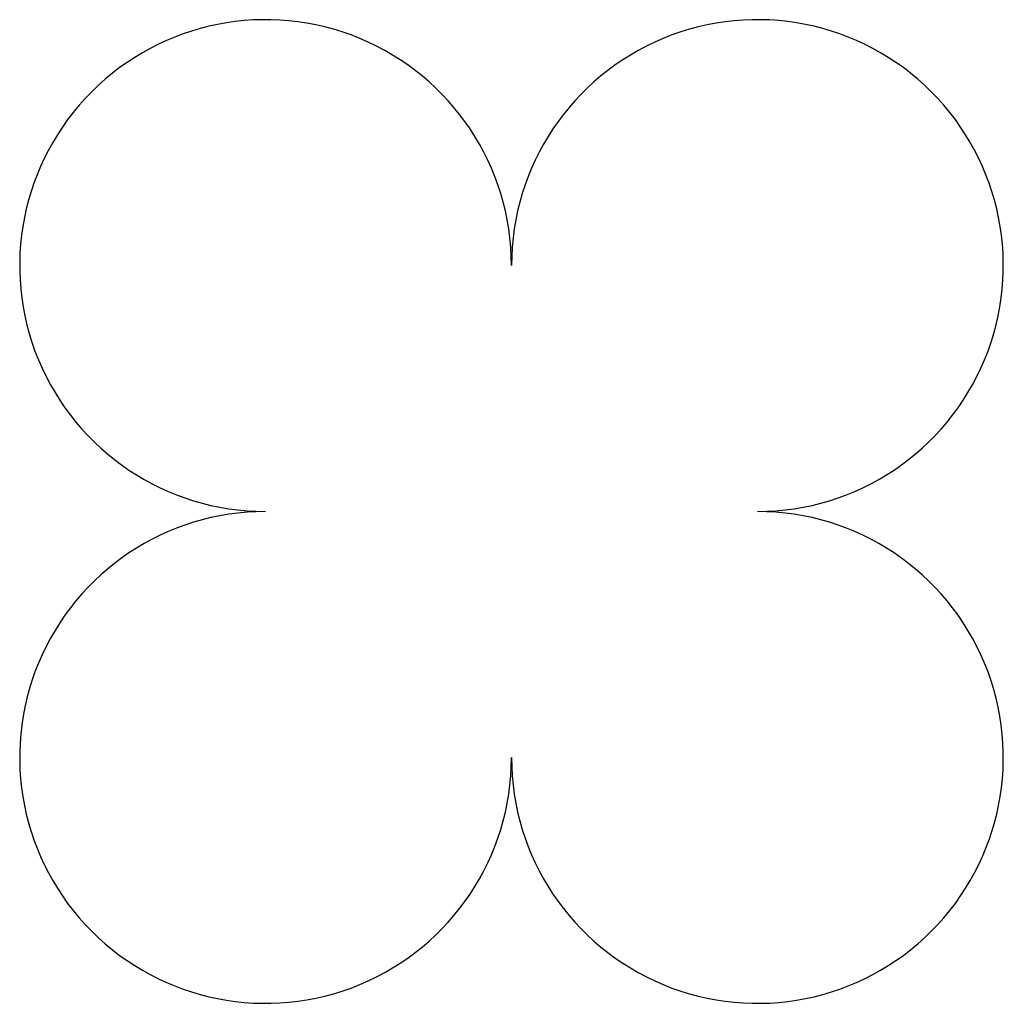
# Model space of a CAD drawing. Header units: millimetres. Extents: x -22.5 to 22.5, y -22.5 to 22.5.
import ezdxf

# ---------------------------------------------------------------- set-up
doc = ezdxf.new("R2010")
doc.units = ezdxf.units.MM
doc.layers.get('0').update_dxf_attribs({"linetype": 'CONTINUOUS'})

msp = doc.modelspace()

# ---------------------------------------------------------------- linework, layer by layer
msp.add_lwpolyline([(0, -11.25, 2.414214), (11.25, 0, 2.414214), (0, 11.25, 2.414214), (-11.25, 0, 2.414214)], format="xyb", close=True)

doc.saveas('drawing.dxf')
